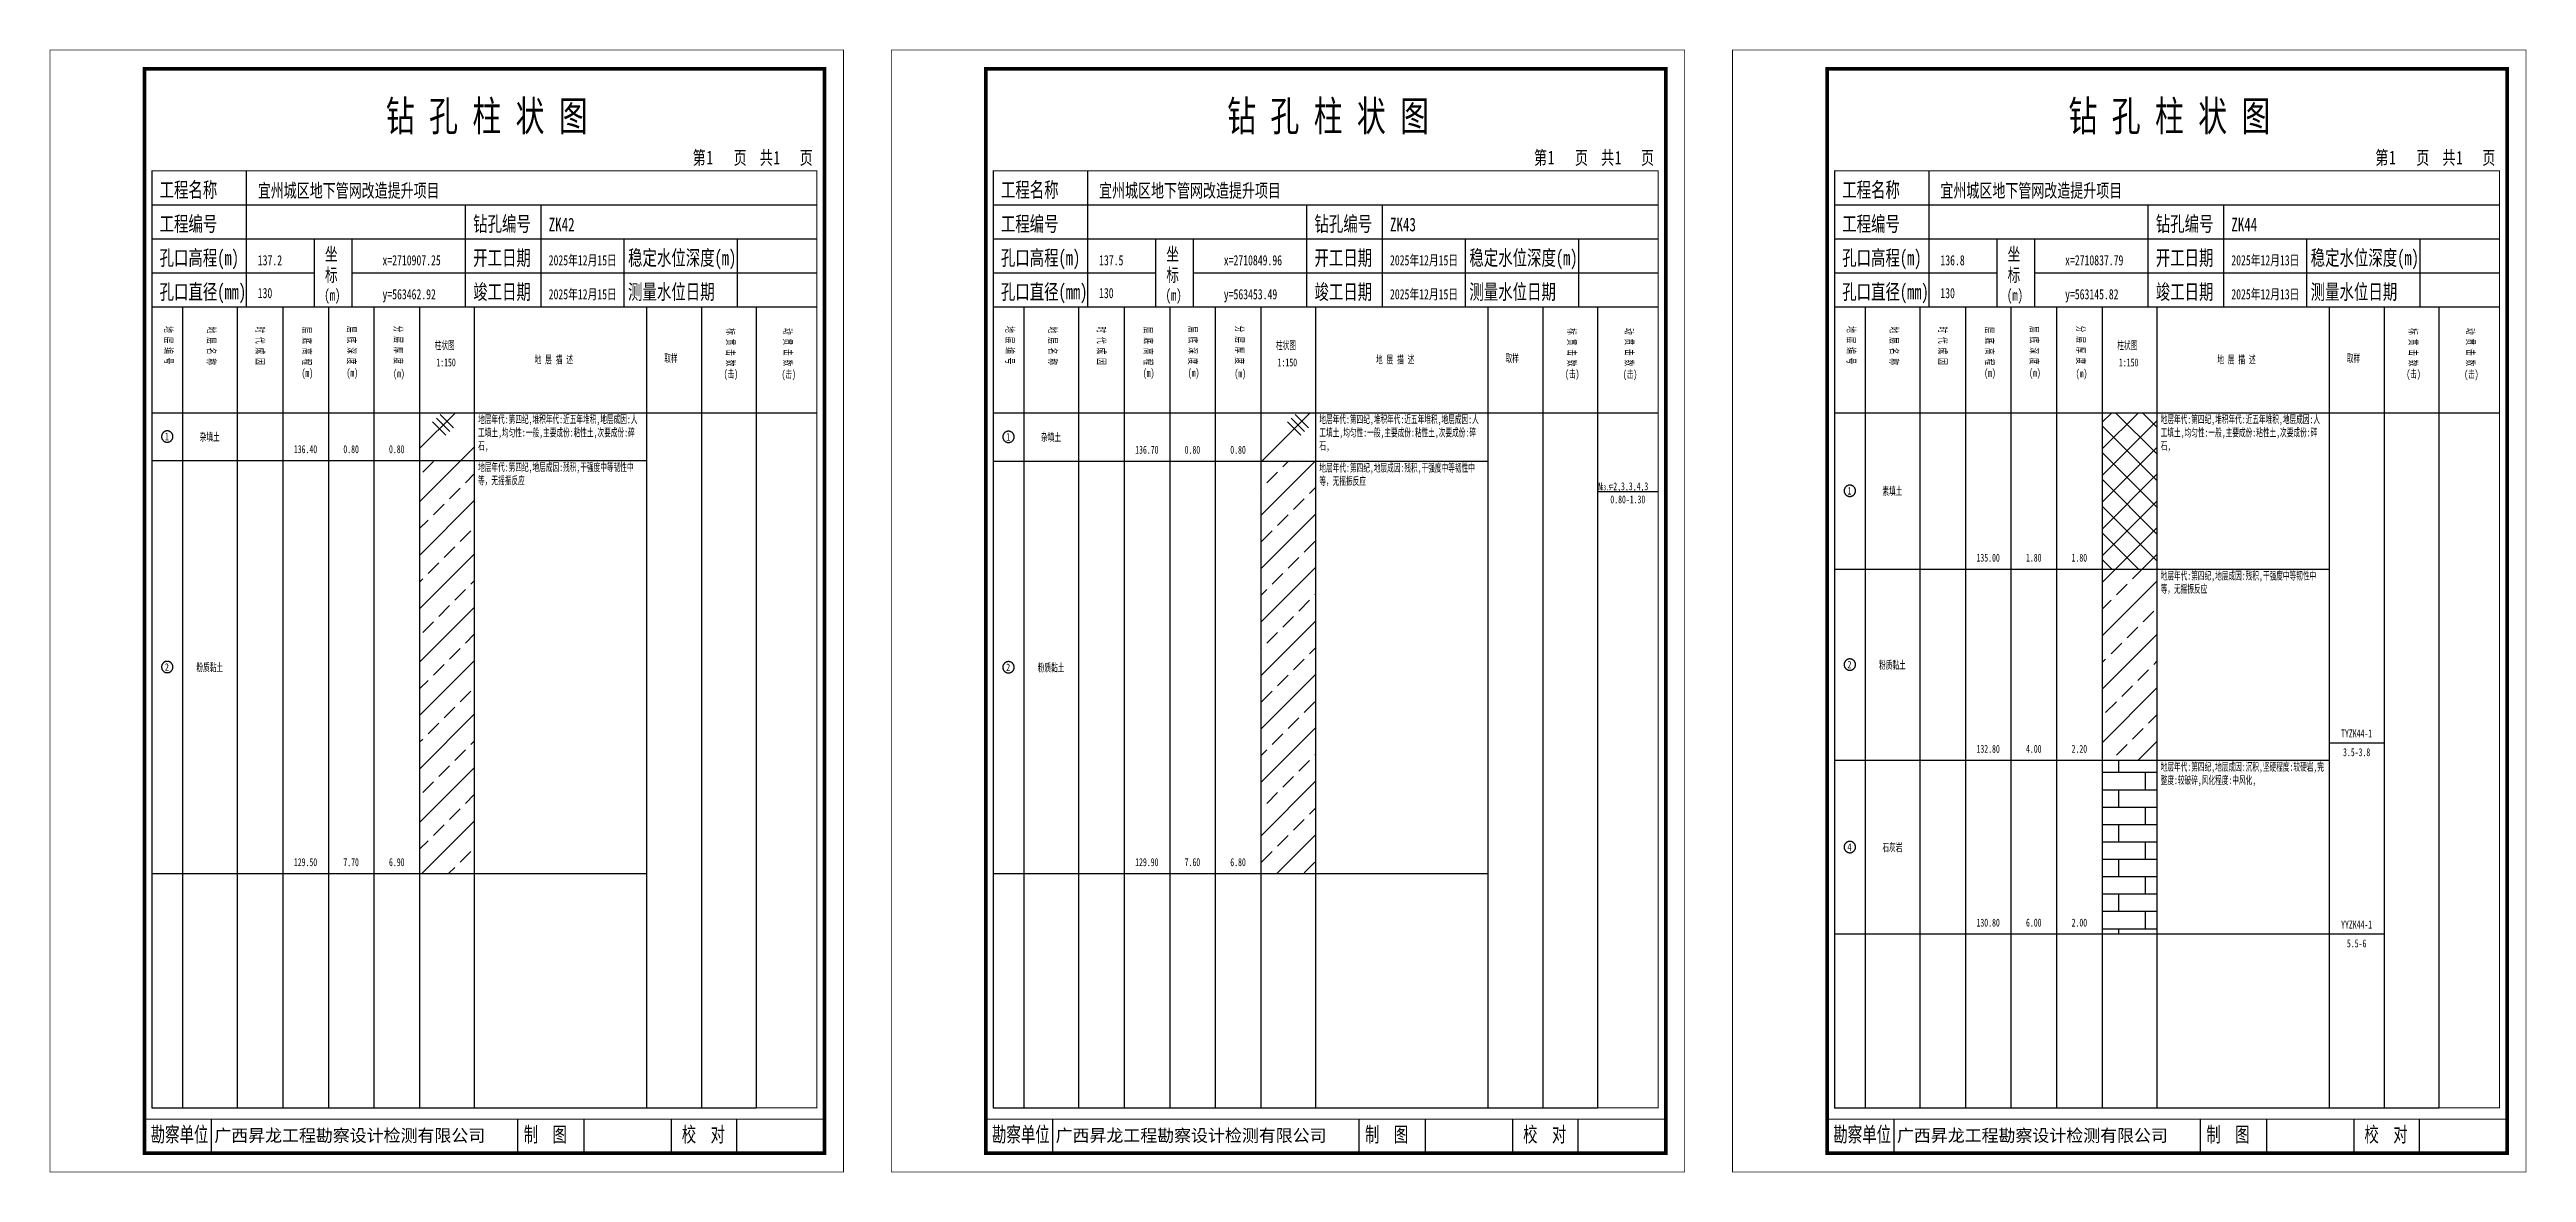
# Model space of a CAD drawing. Header units: millimetres. Extents: x 0 to 2711117, y 0 to 567555.
# Drawn here: x 67919 to 68575, y 0 to 297 of the extents above; entities that cross this region are included whole.
import ezdxf
from ezdxf.enums import TextEntityAlignment as Align

# ---------------------------------------------------------------- set-up
doc = ezdxf.new("R2010")
doc.units = ezdxf.units.MM
doc.layers.add('GICAD_POU_TEXTS', color=7, linetype='Continuous')
doc.layers.add('勘察点图例', color=7, linetype='Continuous')
doc.styles.add('HEAD_FONT', font='simfang.ttf', dxfattribs={"width": 0.6})
doc.styles.add('HEAD_FONT2', font='simfang.ttf', dxfattribs={"width": 0.6})
doc.styles.add('HT', font='simhei.ttf')
doc.styles.add('LZ_FONT', font='simfang.ttf', dxfattribs={"width": 0.7, "height": 8})
doc.styles.add('成果图图块', font='simfang.ttf', dxfattribs={"height": 2.5})
doc.styles.add('成果图表体', font='simfang.ttf', dxfattribs={"width": 0.6, "height": 2.1})
pattern_1 = [(45, (0, 0), (-7.0710678, 7.0710678), []), (135, (2.5, -1), (-14.1421356, -14.1421356), [5, -15]), (135, (1.5, -2), (-14.1421356, -14.1421356), [5, -15]), (135, (0.5, -3), (-14.1421356, -14.1421356), [5, -15]), (135, (16.5, -1), (-14.1421356, -14.1421356), [5, -15]), (135, (15.5, -2), (-14.1421356, -14.1421356), [5, -15]), (135, (14.5, -3), (-14.1421356, -14.1421356), [5, -15])]
pattern_2 = [(45, (0, 0), (-7.0710678, 7.0710678), []), (45, (7.071, 0), (-7.0710678, 7.0710678), [4, -2])]

# ---------------------------------------------------------------- blocks, each defined once
blk = doc.blocks.new('ZK42')
for p, q in [((52, 229), (52, 265)), ((27, 256), (203, 256)), ((110, 229), (110, 256)), ((130, 229), (130, 256)), ((27, 247), (203, 247)), ((70, 229), (70, 247)), ((80, 229), (80, 247)), ((152, 229), (152, 247)), ((182, 229), (182, 247)), ((27, 238), (70, 238)), ((80, 238), (203, 238)), ((27, 229), (35.05, 229)), ((35.05, 229), (35.05, 17)), ((35.05, 229), (49.53, 229)), ((49.53, 229), (49.53, 17)), ((49.53, 229), (61.6, 229)), ((61.6, 229), (61.6, 17)), ((61.6, 229), (73.68, 229)), ((73.68, 229), (73.68, 17)), ((73.68, 229), (85.75, 229)), ((85.75, 229), (85.75, 17)), ((85.75, 229), (97.82, 229)), ((97.82, 229), (97.82, 17)), ((97.82, 229), (112.3, 229)), ((112.3, 229), (112.3, 17)), ((112.3, 229), (157.93, 229)), ((157.93, 229), (157.93, 17)), ((157.93, 229), (172.42, 229)), ((172.42, 229), (172.42, 17)), ((172.42, 229), (186.9, 229)), ((186.9, 229), (186.9, 17)), ((186.9, 229), (203, 229)), ((27, 201), (203, 201)), ((27, 17), (35.05, 17)), ((35.05, 17), (49.53, 17)), ((42.74, 4.95), (42.74, 13.95)), ((42.74, 4.95), (42.74, 13.95)), ((49.53, 17), (61.6, 17)), ((61.6, 17), (73.68, 17)), ((73.68, 17), (85.75, 17)), ((85.75, 17), (97.82, 17)), ((97.82, 17), (112.3, 17)), ((112.3, 17), (157.93, 17)), ((123.83, 4.95), (123.83, 13.95)), ((141.38, 4.95), (141.38, 13.95)), ((157.93, 17), (172.42, 17)), ((164.48, 4.95), (164.48, 13.95)), ((172.42, 17), (186.9, 17)), ((181.84, 4.95), (181.84, 13.95)), ((181.84, 4.95), (181.84, 13.95))]:
    blk.add_line(p, q)
for points, const_width in [([(0, 0), (210, 0), (210, 297), (0, 297)], 0.25), ([(25, 5), (205, 5), (205, 292), (25, 292)], 1), ([(27, 265), (203, 265), (203, 17), (27, 17)], 0.3)]:
    blk.add_lwpolyline(points, close=True, dxfattribs=dict(const_width=const_width))
at = {"const_width": 0.3}
for points in [[(27, 229), (203, 229)], [(25, 14), (205, 14)]]:
    blk.add_lwpolyline(points, dxfattribs=at)
at = {"style": 'LZ_FONT', "width": 0.7}
for s, height, p in [('钻 孔 柱 状 图', 8, (88.9, 275.54)), ('第', 3.6, (170.12, 266.7)), ('1', 3.6, (173.78, 266.75)), ('页', 3.6, (180.96, 266.7)), ('共', 3.6, (187.88, 266.7)), ('1', 3.6, (191.54, 266.7)), ('页', 3.6, (198.44, 266.7)), ('工程名称', 4, (29, 258)), ('宜州城区地下管网改造提升项目', 3.6, (55, 258)), ('工程编号', 4, (29, 249)), ('钻孔编号', 4, (112, 249)), ('ZK42', 3.6, (132, 249)), ('孔口高程(m)', 4, (29, 240)), ('137.2', 2.7, (55, 240)), ('坐', 3.5, (72.79, 241.24)), ('x=2710907.25', 2.7, (88, 240)), ('开工日期', 4, (112, 240)), ('2025年12月15日', 2.7, (132, 240)), ('稳定水位深度(m)', 4, (153, 240)), ('标', 3.5, (72.79, 235.7)), ('孔口直径(mm)', 4, (29, 231)), ('130', 2.7, (54.98, 231.31)), ('(m) ', 3, (72.59, 230.65)), ('y=563462.92', 2.7, (88, 231)), ('竣工日期', 4, (112, 231)), ('2025年12月15日', 2.7, (132, 231)), ('测量水位日期', 4, (153, 231)), ('勘察单位', 4, (26.65, 7.95)), ('制  图', 4, (125.4, 7.95)), ('校  对', 4, (167.22, 7.95))]:
    blk.add_text(s, height=height, dxfattribs=at).set_placement(p)
at = {"style": 'HT'}
blk.add_text('广西昇龙工程勘察设计检测有限公司', height=3.2865, dxfattribs=at).set_placement((43.48, 8.02))
at = {"char_height": 2.1, "width": 22.806, "attachment_point": 1, "rotation": 270, "style": 'HEAD_FONT'}
for s, insert in [('地 层 编 号', (32.46, 223.92)), ('地 层 名 称', (43.79, 223.76)), ('时 代 成 因', (56.67, 223.83)), ('层 底 高 程', (69.07, 223.71)), ('层 底 深 度', (80.9, 223.91)), ('分 层 厚 度', (93.26, 224.01)), ('标 贯 击 数', (181.21, 223.37)), ('动 贯 击 数', (196.38, 223.43))]:
    blk.add_mtext(s, dxfattribs=dict(at, insert=insert))
at = {"char_height": 2.1, "attachment_point": 1}
for s, insert, width, style in [('柱状图', (101.82, 219.87), 7.855, 'HEAD_FONT2'), ('地 层 描 述', (128.29, 216.11), 22.0781, 'HEAD_FONT2'), ('取样', (162.58, 216.44), 7.855, 'HEAD_FONT2'), ('(m)', (66.58, 212.56), 4.7944, 'HEAD_FONT'), ('(m)', (78.47, 212.61), 4.7944, 'HEAD_FONT'), ('(m)', (90.81, 212.43), 4.7944, 'HEAD_FONT'), ('1:150', (102.26, 215.36), 6.9223, 'HEAD_FONT2'), ('(击)', (178.33, 212.31), 7.855, 'HEAD_FONT2'), ('(击)', (193.64, 212.22), 7.855, 'HEAD_FONT2')]:
    blk.add_mtext(s, dxfattribs=dict(at, insert=insert, width=width, style=style))
blk = doc.blocks.new('ZK42_0')
at = {"color": 7}
blk.add_polyline3d([(-1.5, 0.02, 0), (-1.5, -0.06, 0), (-1.49, -0.13, 0), (-1.48, -0.2, 0), (-1.47, -0.28, 0), (-1.46, -0.35, 0), (-1.44, -0.42, 0), (-1.41, -0.49, 0), (-1.39, -0.56, 0), (-1.36, -0.63, 0), (-1.32, -0.69, 0), (-1.29, -0.76, 0), (-1.25, -0.82, 0), (-1.2, -0.88, 0), (-1.16, -0.94, 0), (-1.11, -0.99, 0), (-1.06, -1.04, 0), (-1.01, -1.1, 0), (-0.95, -1.14, 0), (-0.89, -1.19, 0), (-0.83, -1.23, 0), (-0.77, -1.27, 0), (-0.71, -1.31, 0), (-0.64, -1.34, 0), (-0.57, -1.37, 0), (-0.51, -1.4, 0), (-0.44, -1.42, 0), (-0.36, -1.44, 0), (-0.29, -1.46, 0), (-0.22, -1.47, 0), (-0.15, -1.48, 0), (-0.07, -1.48, 0), (0, -1.48, 0), (0.07, -1.48, 0), (0.15, -1.48, 0), (0.22, -1.47, 0), (0.29, -1.46, 0), (0.36, -1.44, 0), (0.44, -1.42, 0), (0.51, -1.4, 0), (0.57, -1.37, 0), (0.64, -1.34, 0), (0.71, -1.31, 0), (0.77, -1.27, 0), (0.83, -1.23, 0), (0.89, -1.19, 0), (0.95, -1.14, 0), (1.01, -1.1, 0), (1.06, -1.04, 0), (1.11, -0.99, 0), (1.16, -0.94, 0), (1.2, -0.88, 0), (1.25, -0.82, 0), (1.29, -0.76, 0), (1.32, -0.69, 0), (1.36, -0.63, 0), (1.39, -0.56, 0), (1.41, -0.49, 0), (1.44, -0.42, 0), (1.46, -0.35, 0), (1.47, -0.28, 0), (1.48, -0.2, 0), (1.49, -0.13, 0), (1.5, -0.06, 0), (1.5, 0.02, 0), (1.5, 0.09, 0), (1.49, 0.16, 0), (1.48, 0.24, 0), (1.47, 0.31, 0), (1.46, 0.38, 0), (1.44, 0.45, 0), (1.41, 0.52, 0), (1.39, 0.59, 0), (1.36, 0.66, 0), (1.32, 0.72, 0), (1.29, 0.79, 0), (1.25, 0.85, 0), (1.2, 0.91, 0), (1.16, 0.97, 0), (1.11, 1.02, 0), (1.06, 1.08, 0), (1.01, 1.13, 0), (0.95, 1.18, 0), (0.89, 1.22, 0), (0.83, 1.26, 0), (0.77, 1.3, 0), (0.71, 1.34, 0), (0.64, 1.37, 0), (0.57, 1.4, 0), (0.51, 1.43, 0), (0.44, 1.45, 0), (0.36, 1.47, 0), (0.29, 1.49, 0), (0.22, 1.5, 0), (0.15, 1.51, 0), (0.07, 1.51, 0), (0, 1.52, 0), (-0.07, 1.51, 0), (-0.15, 1.51, 0), (-0.22, 1.5, 0), (-0.29, 1.49, 0), (-0.36, 1.47, 0), (-0.44, 1.45, 0), (-0.51, 1.43, 0), (-0.57, 1.4, 0), (-0.64, 1.37, 0), (-0.71, 1.34, 0), (-0.77, 1.3, 0), (-0.83, 1.26, 0), (-0.89, 1.22, 0), (-0.95, 1.18, 0), (-1.01, 1.13, 0), (-1.06, 1.08, 0), (-1.11, 1.02, 0), (-1.16, 0.97, 0), (-1.2, 0.91, 0), (-1.25, 0.85, 0), (-1.29, 0.79, 0), (-1.32, 0.72, 0), (-1.36, 0.66, 0), (-1.39, 0.59, 0), (-1.41, 0.52, 0), (-1.44, 0.45, 0), (-1.46, 0.38, 0), (-1.47, 0.31, 0), (-1.48, 0.24, 0), (-1.49, 0.16, 0), (-1.5, 0.09, 0), (-1.5, 0.02, 0)], dxfattribs=at)
at = {"layer": 'GICAD_POU_TEXTS', "color": 7, "style": '成果图图块', "width": 0.7}
blk.add_text('1', height=2, dxfattribs=at).set_placement((-0.09, -0.99), align=Align.CENTER)
blk = doc.blocks.new('ZK42_1')
at = {"color": 7}
blk.add_polyline3d([(-1.5, 0.02, 0), (-1.5, -0.06, 0), (-1.49, -0.13, 0), (-1.48, -0.2, 0), (-1.47, -0.28, 0), (-1.46, -0.35, 0), (-1.44, -0.42, 0), (-1.41, -0.49, 0), (-1.39, -0.56, 0), (-1.36, -0.63, 0), (-1.32, -0.69, 0), (-1.29, -0.76, 0), (-1.25, -0.82, 0), (-1.2, -0.88, 0), (-1.16, -0.94, 0), (-1.11, -0.99, 0), (-1.06, -1.04, 0), (-1.01, -1.1, 0), (-0.95, -1.14, 0), (-0.89, -1.19, 0), (-0.83, -1.23, 0), (-0.77, -1.27, 0), (-0.71, -1.31, 0), (-0.64, -1.34, 0), (-0.57, -1.37, 0), (-0.51, -1.4, 0), (-0.44, -1.42, 0), (-0.36, -1.44, 0), (-0.29, -1.46, 0), (-0.22, -1.47, 0), (-0.15, -1.48, 0), (-0.07, -1.48, 0), (0, -1.48, 0), (0.07, -1.48, 0), (0.15, -1.48, 0), (0.22, -1.47, 0), (0.29, -1.46, 0), (0.36, -1.44, 0), (0.44, -1.42, 0), (0.51, -1.4, 0), (0.57, -1.37, 0), (0.64, -1.34, 0), (0.71, -1.31, 0), (0.77, -1.27, 0), (0.83, -1.23, 0), (0.89, -1.19, 0), (0.95, -1.14, 0), (1.01, -1.1, 0), (1.06, -1.04, 0), (1.11, -0.99, 0), (1.16, -0.94, 0), (1.2, -0.88, 0), (1.25, -0.82, 0), (1.29, -0.76, 0), (1.32, -0.69, 0), (1.36, -0.63, 0), (1.39, -0.56, 0), (1.41, -0.49, 0), (1.44, -0.42, 0), (1.46, -0.35, 0), (1.47, -0.28, 0), (1.48, -0.2, 0), (1.49, -0.13, 0), (1.5, -0.06, 0), (1.5, 0.02, 0), (1.5, 0.09, 0), (1.49, 0.16, 0), (1.48, 0.24, 0), (1.47, 0.31, 0), (1.46, 0.38, 0), (1.44, 0.45, 0), (1.41, 0.52, 0), (1.39, 0.59, 0), (1.36, 0.66, 0), (1.32, 0.72, 0), (1.29, 0.79, 0), (1.25, 0.85, 0), (1.2, 0.91, 0), (1.16, 0.97, 0), (1.11, 1.02, 0), (1.06, 1.08, 0), (1.01, 1.13, 0), (0.95, 1.18, 0), (0.89, 1.22, 0), (0.83, 1.26, 0), (0.77, 1.3, 0), (0.71, 1.34, 0), (0.64, 1.37, 0), (0.57, 1.4, 0), (0.51, 1.43, 0), (0.44, 1.45, 0), (0.36, 1.47, 0), (0.29, 1.49, 0), (0.22, 1.5, 0), (0.15, 1.51, 0), (0.07, 1.51, 0), (0, 1.52, 0), (-0.07, 1.51, 0), (-0.15, 1.51, 0), (-0.22, 1.5, 0), (-0.29, 1.49, 0), (-0.36, 1.47, 0), (-0.44, 1.45, 0), (-0.51, 1.43, 0), (-0.57, 1.4, 0), (-0.64, 1.37, 0), (-0.71, 1.34, 0), (-0.77, 1.3, 0), (-0.83, 1.26, 0), (-0.89, 1.22, 0), (-0.95, 1.18, 0), (-1.01, 1.13, 0), (-1.06, 1.08, 0), (-1.11, 1.02, 0), (-1.16, 0.97, 0), (-1.2, 0.91, 0), (-1.25, 0.85, 0), (-1.29, 0.79, 0), (-1.32, 0.72, 0), (-1.36, 0.66, 0), (-1.39, 0.59, 0), (-1.41, 0.52, 0), (-1.44, 0.45, 0), (-1.46, 0.38, 0), (-1.47, 0.31, 0), (-1.48, 0.24, 0), (-1.49, 0.16, 0), (-1.5, 0.09, 0), (-1.5, 0.02, 0)], dxfattribs=at)
at = {"layer": 'GICAD_POU_TEXTS', "color": 7, "style": '成果图图块', "width": 0.7}
blk.add_text('2', height=2, dxfattribs=at).set_placement((-0.09, -0.99), align=Align.CENTER)
blk = doc.blocks.new('ZK43')
for p, q in [((52, 229), (52, 265)), ((27, 256), (203, 256)), ((110, 229), (110, 256)), ((130, 229), (130, 256)), ((27, 247), (203, 247)), ((70, 229), (70, 247)), ((80, 229), (80, 247)), ((152, 229), (152, 247)), ((182, 229), (182, 247)), ((27, 238), (70, 238)), ((80, 238), (203, 238)), ((27, 229), (35.05, 229)), ((35.05, 229), (35.05, 17)), ((35.05, 229), (49.53, 229)), ((49.53, 229), (49.53, 17)), ((49.53, 229), (61.6, 229)), ((61.6, 229), (61.6, 17)), ((61.6, 229), (73.68, 229)), ((73.68, 229), (73.68, 17)), ((73.68, 229), (85.75, 229)), ((85.75, 229), (85.75, 17)), ((85.75, 229), (97.82, 229)), ((97.82, 229), (97.82, 17)), ((97.82, 229), (112.3, 229)), ((112.3, 229), (112.3, 17)), ((112.3, 229), (157.93, 229)), ((157.93, 229), (157.93, 17)), ((157.93, 229), (172.42, 229)), ((172.42, 229), (172.42, 17)), ((172.42, 229), (186.9, 229)), ((186.9, 229), (186.9, 17)), ((186.9, 229), (203, 229)), ((27, 201), (203, 201)), ((27, 17), (35.05, 17)), ((35.05, 17), (49.53, 17)), ((42.74, 4.95), (42.74, 13.95)), ((42.74, 4.95), (42.74, 13.95)), ((49.53, 17), (61.6, 17)), ((61.6, 17), (73.68, 17)), ((73.68, 17), (85.75, 17)), ((85.75, 17), (97.82, 17)), ((97.82, 17), (112.3, 17)), ((112.3, 17), (157.93, 17)), ((123.83, 4.95), (123.83, 13.95)), ((141.38, 4.95), (141.38, 13.95)), ((157.93, 17), (172.42, 17)), ((164.48, 4.95), (164.48, 13.95)), ((172.42, 17), (186.9, 17)), ((181.84, 4.95), (181.84, 13.95)), ((181.84, 4.95), (181.84, 13.95))]:
    blk.add_line(p, q)
for points, const_width in [([(0, 0), (210, 0), (210, 297), (0, 297)], 0.25), ([(25, 5), (205, 5), (205, 292), (25, 292)], 1), ([(27, 265), (203, 265), (203, 17), (27, 17)], 0.3)]:
    blk.add_lwpolyline(points, close=True, dxfattribs=dict(const_width=const_width))
at = {"const_width": 0.3}
for points in [[(27, 229), (203, 229)], [(25, 14), (205, 14)]]:
    blk.add_lwpolyline(points, dxfattribs=at)
at = {"style": 'LZ_FONT', "width": 0.7}
for s, height, p in [('钻 孔 柱 状 图', 8, (88.9, 275.54)), ('第', 3.6, (170.12, 266.7)), ('1', 3.6, (173.78, 266.75)), ('页', 3.6, (180.96, 266.7)), ('共', 3.6, (187.88, 266.7)), ('1', 3.6, (191.54, 266.7)), ('页', 3.6, (198.44, 266.7)), ('工程名称', 4, (29, 258)), ('宜州城区地下管网改造提升项目', 3.6, (55, 258)), ('工程编号', 4, (29, 249)), ('钻孔编号', 4, (112, 249)), ('ZK43', 3.6, (132, 249)), ('孔口高程(m)', 4, (29, 240)), ('137.5', 2.7, (55, 240)), ('坐', 3.5, (72.79, 241.24)), ('x=2710849.96', 2.7, (88, 240)), ('开工日期', 4, (112, 240)), ('2025年12月15日', 2.7, (132, 240)), ('稳定水位深度(m)', 4, (153, 240)), ('标', 3.5, (72.79, 235.7)), ('孔口直径(mm)', 4, (29, 231)), ('130', 2.7, (54.98, 231.31)), ('(m) ', 3, (72.59, 230.65)), ('y=563453.49', 2.7, (88, 231)), ('竣工日期', 4, (112, 231)), ('2025年12月15日', 2.7, (132, 231)), ('测量水位日期', 4, (153, 231)), ('勘察单位', 4, (26.65, 7.95)), ('制  图', 4, (125.4, 7.95)), ('校  对', 4, (167.22, 7.95))]:
    blk.add_text(s, height=height, dxfattribs=at).set_placement(p)
at = {"style": 'HT'}
blk.add_text('广西昇龙工程勘察设计检测有限公司', height=3.2865, dxfattribs=at).set_placement((43.48, 8.02))
at = {"char_height": 2.1, "width": 22.806, "attachment_point": 1, "rotation": 270, "style": 'HEAD_FONT'}
for s, insert in [('地 层 编 号', (32.46, 223.92)), ('地 层 名 称', (43.79, 223.76)), ('时 代 成 因', (56.67, 223.83)), ('层 底 高 程', (69.07, 223.71)), ('层 底 深 度', (80.9, 223.91)), ('分 层 厚 度', (93.26, 224.01)), ('标 贯 击 数', (181.21, 223.37)), ('动 贯 击 数', (196.38, 223.43))]:
    blk.add_mtext(s, dxfattribs=dict(at, insert=insert))
at = {"char_height": 2.1, "attachment_point": 1}
for s, insert, width, style in [('柱状图', (101.82, 219.87), 7.855, 'HEAD_FONT2'), ('地 层 描 述', (128.29, 216.11), 22.0781, 'HEAD_FONT2'), ('取样', (162.58, 216.44), 7.855, 'HEAD_FONT2'), ('(m)', (66.58, 212.56), 4.7944, 'HEAD_FONT'), ('(m)', (78.47, 212.61), 4.7944, 'HEAD_FONT'), ('(m)', (90.81, 212.43), 4.7944, 'HEAD_FONT'), ('1:150', (102.26, 215.36), 6.9223, 'HEAD_FONT2'), ('(击)', (178.33, 212.31), 7.855, 'HEAD_FONT2'), ('(击)', (193.64, 212.22), 7.855, 'HEAD_FONT2')]:
    blk.add_mtext(s, dxfattribs=dict(at, insert=insert, width=width, style=style))
blk = doc.blocks.new('ZK43_0')
at = {"color": 7}
blk.add_polyline3d([(-1.5, 0.02, 0), (-1.5, -0.06, 0), (-1.49, -0.13, 0), (-1.48, -0.2, 0), (-1.47, -0.28, 0), (-1.46, -0.35, 0), (-1.44, -0.42, 0), (-1.41, -0.49, 0), (-1.39, -0.56, 0), (-1.36, -0.63, 0), (-1.32, -0.69, 0), (-1.29, -0.76, 0), (-1.25, -0.82, 0), (-1.2, -0.88, 0), (-1.16, -0.94, 0), (-1.11, -0.99, 0), (-1.06, -1.04, 0), (-1.01, -1.1, 0), (-0.95, -1.14, 0), (-0.89, -1.19, 0), (-0.83, -1.23, 0), (-0.77, -1.27, 0), (-0.71, -1.31, 0), (-0.64, -1.34, 0), (-0.57, -1.37, 0), (-0.51, -1.4, 0), (-0.44, -1.42, 0), (-0.36, -1.44, 0), (-0.29, -1.46, 0), (-0.22, -1.47, 0), (-0.15, -1.48, 0), (-0.07, -1.48, 0), (0, -1.48, 0), (0.07, -1.48, 0), (0.15, -1.48, 0), (0.22, -1.47, 0), (0.29, -1.46, 0), (0.36, -1.44, 0), (0.44, -1.42, 0), (0.51, -1.4, 0), (0.57, -1.37, 0), (0.64, -1.34, 0), (0.71, -1.31, 0), (0.77, -1.27, 0), (0.83, -1.23, 0), (0.89, -1.19, 0), (0.95, -1.14, 0), (1.01, -1.1, 0), (1.06, -1.04, 0), (1.11, -0.99, 0), (1.16, -0.94, 0), (1.2, -0.88, 0), (1.25, -0.82, 0), (1.29, -0.76, 0), (1.32, -0.69, 0), (1.36, -0.63, 0), (1.39, -0.56, 0), (1.41, -0.49, 0), (1.44, -0.42, 0), (1.46, -0.35, 0), (1.47, -0.28, 0), (1.48, -0.2, 0), (1.49, -0.13, 0), (1.5, -0.06, 0), (1.5, 0.02, 0), (1.5, 0.09, 0), (1.49, 0.16, 0), (1.48, 0.24, 0), (1.47, 0.31, 0), (1.46, 0.38, 0), (1.44, 0.45, 0), (1.41, 0.52, 0), (1.39, 0.59, 0), (1.36, 0.66, 0), (1.32, 0.72, 0), (1.29, 0.79, 0), (1.25, 0.85, 0), (1.2, 0.91, 0), (1.16, 0.97, 0), (1.11, 1.02, 0), (1.06, 1.08, 0), (1.01, 1.13, 0), (0.95, 1.18, 0), (0.89, 1.22, 0), (0.83, 1.26, 0), (0.77, 1.3, 0), (0.71, 1.34, 0), (0.64, 1.37, 0), (0.57, 1.4, 0), (0.51, 1.43, 0), (0.44, 1.45, 0), (0.36, 1.47, 0), (0.29, 1.49, 0), (0.22, 1.5, 0), (0.15, 1.51, 0), (0.07, 1.51, 0), (0, 1.52, 0), (-0.07, 1.51, 0), (-0.15, 1.51, 0), (-0.22, 1.5, 0), (-0.29, 1.49, 0), (-0.36, 1.47, 0), (-0.44, 1.45, 0), (-0.51, 1.43, 0), (-0.57, 1.4, 0), (-0.64, 1.37, 0), (-0.71, 1.34, 0), (-0.77, 1.3, 0), (-0.83, 1.26, 0), (-0.89, 1.22, 0), (-0.95, 1.18, 0), (-1.01, 1.13, 0), (-1.06, 1.08, 0), (-1.11, 1.02, 0), (-1.16, 0.97, 0), (-1.2, 0.91, 0), (-1.25, 0.85, 0), (-1.29, 0.79, 0), (-1.32, 0.72, 0), (-1.36, 0.66, 0), (-1.39, 0.59, 0), (-1.41, 0.52, 0), (-1.44, 0.45, 0), (-1.46, 0.38, 0), (-1.47, 0.31, 0), (-1.48, 0.24, 0), (-1.49, 0.16, 0), (-1.5, 0.09, 0), (-1.5, 0.02, 0)], dxfattribs=at)
at = {"layer": 'GICAD_POU_TEXTS', "color": 7, "style": '成果图图块', "width": 0.7}
blk.add_text('1', height=2, dxfattribs=at).set_placement((-0.09, -0.99), align=Align.CENTER)
blk = doc.blocks.new('ZK43_1')
at = {"color": 7}
blk.add_polyline3d([(-1.5, 0.02, 0), (-1.5, -0.06, 0), (-1.49, -0.13, 0), (-1.48, -0.2, 0), (-1.47, -0.28, 0), (-1.46, -0.35, 0), (-1.44, -0.42, 0), (-1.41, -0.49, 0), (-1.39, -0.56, 0), (-1.36, -0.63, 0), (-1.32, -0.69, 0), (-1.29, -0.76, 0), (-1.25, -0.82, 0), (-1.2, -0.88, 0), (-1.16, -0.94, 0), (-1.11, -0.99, 0), (-1.06, -1.04, 0), (-1.01, -1.1, 0), (-0.95, -1.14, 0), (-0.89, -1.19, 0), (-0.83, -1.23, 0), (-0.77, -1.27, 0), (-0.71, -1.31, 0), (-0.64, -1.34, 0), (-0.57, -1.37, 0), (-0.51, -1.4, 0), (-0.44, -1.42, 0), (-0.36, -1.44, 0), (-0.29, -1.46, 0), (-0.22, -1.47, 0), (-0.15, -1.48, 0), (-0.07, -1.48, 0), (0, -1.48, 0), (0.07, -1.48, 0), (0.15, -1.48, 0), (0.22, -1.47, 0), (0.29, -1.46, 0), (0.36, -1.44, 0), (0.44, -1.42, 0), (0.51, -1.4, 0), (0.57, -1.37, 0), (0.64, -1.34, 0), (0.71, -1.31, 0), (0.77, -1.27, 0), (0.83, -1.23, 0), (0.89, -1.19, 0), (0.95, -1.14, 0), (1.01, -1.1, 0), (1.06, -1.04, 0), (1.11, -0.99, 0), (1.16, -0.94, 0), (1.2, -0.88, 0), (1.25, -0.82, 0), (1.29, -0.76, 0), (1.32, -0.69, 0), (1.36, -0.63, 0), (1.39, -0.56, 0), (1.41, -0.49, 0), (1.44, -0.42, 0), (1.46, -0.35, 0), (1.47, -0.28, 0), (1.48, -0.2, 0), (1.49, -0.13, 0), (1.5, -0.06, 0), (1.5, 0.02, 0), (1.5, 0.09, 0), (1.49, 0.16, 0), (1.48, 0.24, 0), (1.47, 0.31, 0), (1.46, 0.38, 0), (1.44, 0.45, 0), (1.41, 0.52, 0), (1.39, 0.59, 0), (1.36, 0.66, 0), (1.32, 0.72, 0), (1.29, 0.79, 0), (1.25, 0.85, 0), (1.2, 0.91, 0), (1.16, 0.97, 0), (1.11, 1.02, 0), (1.06, 1.08, 0), (1.01, 1.13, 0), (0.95, 1.18, 0), (0.89, 1.22, 0), (0.83, 1.26, 0), (0.77, 1.3, 0), (0.71, 1.34, 0), (0.64, 1.37, 0), (0.57, 1.4, 0), (0.51, 1.43, 0), (0.44, 1.45, 0), (0.36, 1.47, 0), (0.29, 1.49, 0), (0.22, 1.5, 0), (0.15, 1.51, 0), (0.07, 1.51, 0), (0, 1.52, 0), (-0.07, 1.51, 0), (-0.15, 1.51, 0), (-0.22, 1.5, 0), (-0.29, 1.49, 0), (-0.36, 1.47, 0), (-0.44, 1.45, 0), (-0.51, 1.43, 0), (-0.57, 1.4, 0), (-0.64, 1.37, 0), (-0.71, 1.34, 0), (-0.77, 1.3, 0), (-0.83, 1.26, 0), (-0.89, 1.22, 0), (-0.95, 1.18, 0), (-1.01, 1.13, 0), (-1.06, 1.08, 0), (-1.11, 1.02, 0), (-1.16, 0.97, 0), (-1.2, 0.91, 0), (-1.25, 0.85, 0), (-1.29, 0.79, 0), (-1.32, 0.72, 0), (-1.36, 0.66, 0), (-1.39, 0.59, 0), (-1.41, 0.52, 0), (-1.44, 0.45, 0), (-1.46, 0.38, 0), (-1.47, 0.31, 0), (-1.48, 0.24, 0), (-1.49, 0.16, 0), (-1.5, 0.09, 0), (-1.5, 0.02, 0)], dxfattribs=at)
at = {"layer": 'GICAD_POU_TEXTS', "color": 7, "style": '成果图图块', "width": 0.7}
blk.add_text('2', height=2, dxfattribs=at).set_placement((-0.09, -0.99), align=Align.CENTER)
blk = doc.blocks.new('ZK44')
for p, q in [((52, 229), (52, 265)), ((27, 256), (203, 256)), ((110, 229), (110, 256)), ((130, 229), (130, 256)), ((27, 247), (203, 247)), ((70, 229), (70, 247)), ((80, 229), (80, 247)), ((152, 229), (152, 247)), ((182, 229), (182, 247)), ((27, 238), (70, 238)), ((80, 238), (203, 238)), ((27, 229), (35.05, 229)), ((35.05, 229), (35.05, 17)), ((35.05, 229), (49.53, 229)), ((49.53, 229), (49.53, 17)), ((49.53, 229), (61.6, 229)), ((61.6, 229), (61.6, 17)), ((61.6, 229), (73.68, 229)), ((73.68, 229), (73.68, 17)), ((73.68, 229), (85.75, 229)), ((85.75, 229), (85.75, 17)), ((85.75, 229), (97.82, 229)), ((97.82, 229), (97.82, 17)), ((97.82, 229), (112.3, 229)), ((112.3, 229), (112.3, 17)), ((112.3, 229), (157.93, 229)), ((157.93, 229), (157.93, 17)), ((157.93, 229), (172.42, 229)), ((172.42, 229), (172.42, 17)), ((172.42, 229), (186.9, 229)), ((186.9, 229), (186.9, 17)), ((186.9, 229), (203, 229)), ((27, 201), (203, 201)), ((27, 17), (35.05, 17)), ((35.05, 17), (49.53, 17)), ((42.74, 4.95), (42.74, 13.95)), ((42.74, 4.95), (42.74, 13.95)), ((49.53, 17), (61.6, 17)), ((61.6, 17), (73.68, 17)), ((73.68, 17), (85.75, 17)), ((85.75, 17), (97.82, 17)), ((97.82, 17), (112.3, 17)), ((112.3, 17), (157.93, 17)), ((123.83, 4.95), (123.83, 13.95)), ((141.38, 4.95), (141.38, 13.95)), ((157.93, 17), (172.42, 17)), ((164.48, 4.95), (164.48, 13.95)), ((172.42, 17), (186.9, 17)), ((181.84, 4.95), (181.84, 13.95)), ((181.84, 4.95), (181.84, 13.95))]:
    blk.add_line(p, q)
for points, const_width in [([(0, 0), (210, 0), (210, 297), (0, 297)], 0.25), ([(25, 5), (205, 5), (205, 292), (25, 292)], 1), ([(27, 265), (203, 265), (203, 17), (27, 17)], 0.3)]:
    blk.add_lwpolyline(points, close=True, dxfattribs=dict(const_width=const_width))
at = {"const_width": 0.3}
for points in [[(27, 229), (203, 229)], [(25, 14), (205, 14)]]:
    blk.add_lwpolyline(points, dxfattribs=at)
at = {"style": 'LZ_FONT', "width": 0.7}
for s, height, p in [('钻 孔 柱 状 图', 8, (88.9, 275.54)), ('第', 3.6, (170.12, 266.7)), ('1', 3.6, (173.78, 266.75)), ('页', 3.6, (180.96, 266.7)), ('共', 3.6, (187.88, 266.7)), ('1', 3.6, (191.54, 266.7)), ('页', 3.6, (198.44, 266.7)), ('工程名称', 4, (29, 258)), ('宜州城区地下管网改造提升项目', 3.6, (55, 258)), ('工程编号', 4, (29, 249)), ('钻孔编号', 4, (112, 249)), ('ZK44', 3.6, (132, 249)), ('孔口高程(m)', 4, (29, 240)), ('136.8', 2.7, (55, 240)), ('坐', 3.5, (72.79, 241.24)), ('x=2710837.79', 2.7, (88, 240)), ('开工日期', 4, (112, 240)), ('2025年12月13日', 2.7, (132, 240)), ('稳定水位深度(m)', 4, (153, 240)), ('标', 3.5, (72.79, 235.7)), ('孔口直径(mm)', 4, (29, 231)), ('130', 2.7, (54.98, 231.31)), ('(m) ', 3, (72.59, 230.65)), ('y=563145.82', 2.7, (88, 231)), ('竣工日期', 4, (112, 231)), ('2025年12月13日', 2.7, (132, 231)), ('测量水位日期', 4, (153, 231)), ('勘察单位', 4, (26.65, 7.95)), ('制  图', 4, (125.4, 7.95)), ('校  对', 4, (167.22, 7.95))]:
    blk.add_text(s, height=height, dxfattribs=at).set_placement(p)
at = {"style": 'HT'}
blk.add_text('广西昇龙工程勘察设计检测有限公司', height=3.2865, dxfattribs=at).set_placement((43.48, 8.02))
at = {"char_height": 2.1, "width": 22.806, "attachment_point": 1, "rotation": 270, "style": 'HEAD_FONT'}
for s, insert in [('地 层 编 号', (32.46, 223.92)), ('地 层 名 称', (43.79, 223.76)), ('时 代 成 因', (56.67, 223.83)), ('层 底 高 程', (69.07, 223.71)), ('层 底 深 度', (80.9, 223.91)), ('分 层 厚 度', (93.26, 224.01)), ('标 贯 击 数', (181.21, 223.37)), ('动 贯 击 数', (196.38, 223.43))]:
    blk.add_mtext(s, dxfattribs=dict(at, insert=insert))
at = {"char_height": 2.1, "attachment_point": 1}
for s, insert, width, style in [('柱状图', (101.82, 219.87), 7.855, 'HEAD_FONT2'), ('地 层 描 述', (128.29, 216.11), 22.0781, 'HEAD_FONT2'), ('取样', (162.58, 216.44), 7.855, 'HEAD_FONT2'), ('(m)', (66.58, 212.56), 4.7944, 'HEAD_FONT'), ('(m)', (78.47, 212.61), 4.7944, 'HEAD_FONT'), ('(m)', (90.81, 212.43), 4.7944, 'HEAD_FONT'), ('1:150', (102.26, 215.36), 6.9223, 'HEAD_FONT2'), ('(击)', (178.33, 212.31), 7.855, 'HEAD_FONT2'), ('(击)', (193.64, 212.22), 7.855, 'HEAD_FONT2')]:
    blk.add_mtext(s, dxfattribs=dict(at, insert=insert, width=width, style=style))
blk = doc.blocks.new('ZK44_0')
at = {"color": 7}
blk.add_polyline3d([(-1.5, 0.02, 0), (-1.5, -0.06, 0), (-1.49, -0.13, 0), (-1.48, -0.2, 0), (-1.47, -0.28, 0), (-1.46, -0.35, 0), (-1.44, -0.42, 0), (-1.41, -0.49, 0), (-1.39, -0.56, 0), (-1.36, -0.63, 0), (-1.32, -0.69, 0), (-1.29, -0.76, 0), (-1.25, -0.82, 0), (-1.2, -0.88, 0), (-1.16, -0.94, 0), (-1.11, -0.99, 0), (-1.06, -1.04, 0), (-1.01, -1.1, 0), (-0.95, -1.14, 0), (-0.89, -1.19, 0), (-0.83, -1.23, 0), (-0.77, -1.27, 0), (-0.71, -1.31, 0), (-0.64, -1.34, 0), (-0.57, -1.37, 0), (-0.51, -1.4, 0), (-0.44, -1.42, 0), (-0.36, -1.44, 0), (-0.29, -1.46, 0), (-0.22, -1.47, 0), (-0.15, -1.48, 0), (-0.07, -1.48, 0), (0, -1.48, 0), (0.07, -1.48, 0), (0.15, -1.48, 0), (0.22, -1.47, 0), (0.29, -1.46, 0), (0.36, -1.44, 0), (0.44, -1.42, 0), (0.51, -1.4, 0), (0.57, -1.37, 0), (0.64, -1.34, 0), (0.71, -1.31, 0), (0.77, -1.27, 0), (0.83, -1.23, 0), (0.89, -1.19, 0), (0.95, -1.14, 0), (1.01, -1.1, 0), (1.06, -1.04, 0), (1.11, -0.99, 0), (1.16, -0.94, 0), (1.2, -0.88, 0), (1.25, -0.82, 0), (1.29, -0.76, 0), (1.32, -0.69, 0), (1.36, -0.63, 0), (1.39, -0.56, 0), (1.41, -0.49, 0), (1.44, -0.42, 0), (1.46, -0.35, 0), (1.47, -0.28, 0), (1.48, -0.2, 0), (1.49, -0.13, 0), (1.5, -0.06, 0), (1.5, 0.02, 0), (1.5, 0.09, 0), (1.49, 0.16, 0), (1.48, 0.24, 0), (1.47, 0.31, 0), (1.46, 0.38, 0), (1.44, 0.45, 0), (1.41, 0.52, 0), (1.39, 0.59, 0), (1.36, 0.66, 0), (1.32, 0.72, 0), (1.29, 0.79, 0), (1.25, 0.85, 0), (1.2, 0.91, 0), (1.16, 0.97, 0), (1.11, 1.02, 0), (1.06, 1.08, 0), (1.01, 1.13, 0), (0.95, 1.18, 0), (0.89, 1.22, 0), (0.83, 1.26, 0), (0.77, 1.3, 0), (0.71, 1.34, 0), (0.64, 1.37, 0), (0.57, 1.4, 0), (0.51, 1.43, 0), (0.44, 1.45, 0), (0.36, 1.47, 0), (0.29, 1.49, 0), (0.22, 1.5, 0), (0.15, 1.51, 0), (0.07, 1.51, 0), (0, 1.52, 0), (-0.07, 1.51, 0), (-0.15, 1.51, 0), (-0.22, 1.5, 0), (-0.29, 1.49, 0), (-0.36, 1.47, 0), (-0.44, 1.45, 0), (-0.51, 1.43, 0), (-0.57, 1.4, 0), (-0.64, 1.37, 0), (-0.71, 1.34, 0), (-0.77, 1.3, 0), (-0.83, 1.26, 0), (-0.89, 1.22, 0), (-0.95, 1.18, 0), (-1.01, 1.13, 0), (-1.06, 1.08, 0), (-1.11, 1.02, 0), (-1.16, 0.97, 0), (-1.2, 0.91, 0), (-1.25, 0.85, 0), (-1.29, 0.79, 0), (-1.32, 0.72, 0), (-1.36, 0.66, 0), (-1.39, 0.59, 0), (-1.41, 0.52, 0), (-1.44, 0.45, 0), (-1.46, 0.38, 0), (-1.47, 0.31, 0), (-1.48, 0.24, 0), (-1.49, 0.16, 0), (-1.5, 0.09, 0), (-1.5, 0.02, 0)], dxfattribs=at)
at = {"layer": 'GICAD_POU_TEXTS', "color": 7, "style": '成果图图块', "width": 0.7}
blk.add_text('1', height=2, dxfattribs=at).set_placement((-0.09, -0.99), align=Align.CENTER)
blk = doc.blocks.new('ZK44_1')
at = {"color": 7}
blk.add_polyline3d([(-1.5, 0.02, 0), (-1.5, -0.06, 0), (-1.49, -0.13, 0), (-1.48, -0.2, 0), (-1.47, -0.28, 0), (-1.46, -0.35, 0), (-1.44, -0.42, 0), (-1.41, -0.49, 0), (-1.39, -0.56, 0), (-1.36, -0.63, 0), (-1.32, -0.69, 0), (-1.29, -0.76, 0), (-1.25, -0.82, 0), (-1.2, -0.88, 0), (-1.16, -0.94, 0), (-1.11, -0.99, 0), (-1.06, -1.04, 0), (-1.01, -1.1, 0), (-0.95, -1.14, 0), (-0.89, -1.19, 0), (-0.83, -1.23, 0), (-0.77, -1.27, 0), (-0.71, -1.31, 0), (-0.64, -1.34, 0), (-0.57, -1.37, 0), (-0.51, -1.4, 0), (-0.44, -1.42, 0), (-0.36, -1.44, 0), (-0.29, -1.46, 0), (-0.22, -1.47, 0), (-0.15, -1.48, 0), (-0.07, -1.48, 0), (0, -1.48, 0), (0.07, -1.48, 0), (0.15, -1.48, 0), (0.22, -1.47, 0), (0.29, -1.46, 0), (0.36, -1.44, 0), (0.44, -1.42, 0), (0.51, -1.4, 0), (0.57, -1.37, 0), (0.64, -1.34, 0), (0.71, -1.31, 0), (0.77, -1.27, 0), (0.83, -1.23, 0), (0.89, -1.19, 0), (0.95, -1.14, 0), (1.01, -1.1, 0), (1.06, -1.04, 0), (1.11, -0.99, 0), (1.16, -0.94, 0), (1.2, -0.88, 0), (1.25, -0.82, 0), (1.29, -0.76, 0), (1.32, -0.69, 0), (1.36, -0.63, 0), (1.39, -0.56, 0), (1.41, -0.49, 0), (1.44, -0.42, 0), (1.46, -0.35, 0), (1.47, -0.28, 0), (1.48, -0.2, 0), (1.49, -0.13, 0), (1.5, -0.06, 0), (1.5, 0.02, 0), (1.5, 0.09, 0), (1.49, 0.16, 0), (1.48, 0.24, 0), (1.47, 0.31, 0), (1.46, 0.38, 0), (1.44, 0.45, 0), (1.41, 0.52, 0), (1.39, 0.59, 0), (1.36, 0.66, 0), (1.32, 0.72, 0), (1.29, 0.79, 0), (1.25, 0.85, 0), (1.2, 0.91, 0), (1.16, 0.97, 0), (1.11, 1.02, 0), (1.06, 1.08, 0), (1.01, 1.13, 0), (0.95, 1.18, 0), (0.89, 1.22, 0), (0.83, 1.26, 0), (0.77, 1.3, 0), (0.71, 1.34, 0), (0.64, 1.37, 0), (0.57, 1.4, 0), (0.51, 1.43, 0), (0.44, 1.45, 0), (0.36, 1.47, 0), (0.29, 1.49, 0), (0.22, 1.5, 0), (0.15, 1.51, 0), (0.07, 1.51, 0), (0, 1.52, 0), (-0.07, 1.51, 0), (-0.15, 1.51, 0), (-0.22, 1.5, 0), (-0.29, 1.49, 0), (-0.36, 1.47, 0), (-0.44, 1.45, 0), (-0.51, 1.43, 0), (-0.57, 1.4, 0), (-0.64, 1.37, 0), (-0.71, 1.34, 0), (-0.77, 1.3, 0), (-0.83, 1.26, 0), (-0.89, 1.22, 0), (-0.95, 1.18, 0), (-1.01, 1.13, 0), (-1.06, 1.08, 0), (-1.11, 1.02, 0), (-1.16, 0.97, 0), (-1.2, 0.91, 0), (-1.25, 0.85, 0), (-1.29, 0.79, 0), (-1.32, 0.72, 0), (-1.36, 0.66, 0), (-1.39, 0.59, 0), (-1.41, 0.52, 0), (-1.44, 0.45, 0), (-1.46, 0.38, 0), (-1.47, 0.31, 0), (-1.48, 0.24, 0), (-1.49, 0.16, 0), (-1.5, 0.09, 0), (-1.5, 0.02, 0)], dxfattribs=at)
at = {"layer": 'GICAD_POU_TEXTS', "color": 7, "style": '成果图图块', "width": 0.7}
blk.add_text('2', height=2, dxfattribs=at).set_placement((-0.09, -0.99), align=Align.CENTER)
blk = doc.blocks.new('ZK44_2')
at = {"color": 7}
blk.add_polyline3d([(-1.5, 0.02, 0), (-1.5, -0.06, 0), (-1.49, -0.13, 0), (-1.48, -0.2, 0), (-1.47, -0.28, 0), (-1.46, -0.35, 0), (-1.44, -0.42, 0), (-1.41, -0.49, 0), (-1.39, -0.56, 0), (-1.36, -0.63, 0), (-1.32, -0.69, 0), (-1.29, -0.76, 0), (-1.25, -0.82, 0), (-1.2, -0.88, 0), (-1.16, -0.94, 0), (-1.11, -0.99, 0), (-1.06, -1.04, 0), (-1.01, -1.1, 0), (-0.95, -1.14, 0), (-0.89, -1.19, 0), (-0.83, -1.23, 0), (-0.77, -1.27, 0), (-0.71, -1.31, 0), (-0.64, -1.34, 0), (-0.57, -1.37, 0), (-0.51, -1.4, 0), (-0.44, -1.42, 0), (-0.36, -1.44, 0), (-0.29, -1.46, 0), (-0.22, -1.47, 0), (-0.15, -1.48, 0), (-0.07, -1.48, 0), (0, -1.48, 0), (0.07, -1.48, 0), (0.15, -1.48, 0), (0.22, -1.47, 0), (0.29, -1.46, 0), (0.36, -1.44, 0), (0.44, -1.42, 0), (0.51, -1.4, 0), (0.57, -1.37, 0), (0.64, -1.34, 0), (0.71, -1.31, 0), (0.77, -1.27, 0), (0.83, -1.23, 0), (0.89, -1.19, 0), (0.95, -1.14, 0), (1.01, -1.1, 0), (1.06, -1.04, 0), (1.11, -0.99, 0), (1.16, -0.94, 0), (1.2, -0.88, 0), (1.25, -0.82, 0), (1.29, -0.76, 0), (1.32, -0.69, 0), (1.36, -0.63, 0), (1.39, -0.56, 0), (1.41, -0.49, 0), (1.44, -0.42, 0), (1.46, -0.35, 0), (1.47, -0.28, 0), (1.48, -0.2, 0), (1.49, -0.13, 0), (1.5, -0.06, 0), (1.5, 0.02, 0), (1.5, 0.09, 0), (1.49, 0.16, 0), (1.48, 0.24, 0), (1.47, 0.31, 0), (1.46, 0.38, 0), (1.44, 0.45, 0), (1.41, 0.52, 0), (1.39, 0.59, 0), (1.36, 0.66, 0), (1.32, 0.72, 0), (1.29, 0.79, 0), (1.25, 0.85, 0), (1.2, 0.91, 0), (1.16, 0.97, 0), (1.11, 1.02, 0), (1.06, 1.08, 0), (1.01, 1.13, 0), (0.95, 1.18, 0), (0.89, 1.22, 0), (0.83, 1.26, 0), (0.77, 1.3, 0), (0.71, 1.34, 0), (0.64, 1.37, 0), (0.57, 1.4, 0), (0.51, 1.43, 0), (0.44, 1.45, 0), (0.36, 1.47, 0), (0.29, 1.49, 0), (0.22, 1.5, 0), (0.15, 1.51, 0), (0.07, 1.51, 0), (0, 1.52, 0), (-0.07, 1.51, 0), (-0.15, 1.51, 0), (-0.22, 1.5, 0), (-0.29, 1.49, 0), (-0.36, 1.47, 0), (-0.44, 1.45, 0), (-0.51, 1.43, 0), (-0.57, 1.4, 0), (-0.64, 1.37, 0), (-0.71, 1.34, 0), (-0.77, 1.3, 0), (-0.83, 1.26, 0), (-0.89, 1.22, 0), (-0.95, 1.18, 0), (-1.01, 1.13, 0), (-1.06, 1.08, 0), (-1.11, 1.02, 0), (-1.16, 0.97, 0), (-1.2, 0.91, 0), (-1.25, 0.85, 0), (-1.29, 0.79, 0), (-1.32, 0.72, 0), (-1.36, 0.66, 0), (-1.39, 0.59, 0), (-1.41, 0.52, 0), (-1.44, 0.45, 0), (-1.46, 0.38, 0), (-1.47, 0.31, 0), (-1.48, 0.24, 0), (-1.49, 0.16, 0), (-1.5, 0.09, 0), (-1.5, 0.02, 0)], dxfattribs=at)
at = {"layer": 'GICAD_POU_TEXTS', "color": 7, "style": '成果图图块', "width": 0.7}
blk.add_text('4', height=2, dxfattribs=at).set_placement((-0.09, -0.99), align=Align.CENTER)

msp = doc.modelspace()

# ---------------------------------------------------------------- hatches: boundary and pattern name
at = {"layer": '勘察点图例'}
h = msp.add_hatch(dxfattribs=at)
h.set_pattern_fill('GKZTT', color=256, scale=0.5, style=0, pattern_type=2)
h.set_pattern_definition(pattern_1)
h.paths.add_polyline_path([(68017.2, 188.32), (68031.69, 188.32), (68031.69, 201), (68017.2, 201)])
h = msp.add_hatch(dxfattribs=at)
h.set_pattern_fill('GKZTT', color=256, scale=0.5, style=0, pattern_type=2)
h.set_pattern_definition(pattern_1)
h.paths.add_polyline_path([(68239.89, 188.16), (68254.37, 188.16), (68254.37, 201), (68239.89, 201)])
h = msp.add_hatch(dxfattribs=at)
h.set_pattern_fill('GKSTT', color=256, scale=0.5, style=0, pattern_type=2)
h.set_pattern_definition([(45, (0, 0), (-3.5355339, 3.5355339), []), (135, (0, 0), (-3.5355339, -3.5355339), [])])
h.paths.add_polyline_path([(68462.57, 159.6), (68477.06, 159.6), (68477.06, 201), (68462.57, 201)])
h = msp.add_hatch(dxfattribs=at)
h.set_pattern_fill('GKFZNT', color=256, scale=0.5, style=0, pattern_type=2)
h.set_pattern_definition(pattern_2)
h.paths.add_polyline_path([(68017.2, 79), (68031.69, 79), (68031.69, 188.32), (68017.2, 188.32)])
h = msp.add_hatch(dxfattribs=at)
h.set_pattern_fill('GKFZNT', color=256, scale=0.5, style=0, pattern_type=2)
h.set_pattern_definition(pattern_2)
h.paths.add_polyline_path([(68239.89, 79), (68254.37, 79), (68254.37, 188.16), (68239.89, 188.16)])
h = msp.add_hatch(dxfattribs=at)
h.set_pattern_fill('GKFZNT', color=256, scale=0.5, style=0, pattern_type=2)
h.set_pattern_definition(pattern_2)
h.paths.add_polyline_path([(68462.57, 109), (68477.06, 109), (68477.06, 159.6), (68462.57, 159.6)])
h = msp.add_hatch(dxfattribs=at)
h.set_pattern_fill('GKSHY', color=256, scale=0.5, style=0, pattern_type=2)
h.set_pattern_definition([(0, (0, 0), (0, 4.6), []), (90, (0, 0), (-7, 4.6), [4.6, -4.6])])
h.paths.add_polyline_path([(68462.57, 63), (68477.06, 63), (68477.06, 109), (68462.57, 109)])

# ---------------------------------------------------------------- linework, layer by layer
for p, q in [((67946.38, 188.32), (68031.69, 188.32)), ((68031.69, 188.32), (68077.32, 188.32)), ((68169.07, 188.16), (68254.37, 188.16)), ((68254.37, 188.16), (68300, 188.16)), ((68328.97, 180.13), (68345.07, 180.13)), ((68391.76, 159.6), (68477.06, 159.6)), ((68477.06, 159.6), (68522.69, 159.6)), ((68522.69, 113.6), (68537.17, 113.6)), ((68391.76, 109), (68477.06, 109)), ((68477.06, 109), (68522.69, 109)), ((67946.38, 79), (68031.69, 79)), ((68031.69, 79), (68077.32, 79)), ((68169.07, 79), (68254.37, 79)), ((68254.37, 79), (68300, 79)), ((68391.76, 63), (68477.06, 63)), ((68477.06, 63), (68522.69, 63)), ((68522.69, 63), (68537.17, 63))]:
    msp.add_line(p, q, dxfattribs=at)

# ---------------------------------------------------------------- block references
for name, p in [('ZK42', (67919.38, 0)), ('ZK43', (68142.07, 0)), ('ZK44', (68364.76, 0)), ('ZK42_0', (67950.41, 194.66)), ('ZK43_0', (68173.09, 194.58)), ('ZK44_0', (68395.78, 180.3)), ('ZK42_1', (67950.41, 133.66)), ('ZK43_1', (68173.09, 133.58)), ('ZK44_1', (68395.78, 134.3)), ('ZK44_2', (68395.78, 86))]:
    msp.add_blockref(name, p, dxfattribs=at)

# ---------------------------------------------------------------- texts
at = {"layer": '勘察点图例', "style": '成果图表体', "width": 0.6}
for s, p in [('杂填土', (67961.67, 194.66)), ('136.40', (67987.02, 191.32)), ('0.80', (67999.09, 191.32)), ('0.80', (68011.17, 191.32)), ('杂填土', (68184.36, 194.58)), ('136.70', (68209.71, 191.16)), ('0.80', (68221.78, 191.16)), ('0.80', (68233.85, 191.16)), ('0.80-1.30', (68337.02, 178.03)), ('素填土', (68407.05, 180.3)), ('135.00', (68432.4, 162.6)), ('1.80', (68444.47, 162.6)), ('1.80', (68456.54, 162.6)), ('粉质黏土', (67961.67, 133.66)), ('粉质黏土', (68184.36, 133.58)), ('粉质黏土', (68407.05, 134.3)), ('132.80', (68432.4, 112)), ('4.00', (68444.47, 112)), ('2.20', (68456.54, 112)), ('TYZK44-1', (68529.93, 116.1)), ('3.5-3.8', (68529.93, 111.1)), ('石灰岩', (68407.05, 86)), ('129.50', (67987.02, 82)), ('7.70', (67999.09, 82)), ('6.90', (68011.17, 82)), ('129.90', (68209.71, 82)), ('7.60', (68221.78, 82)), ('6.80', (68233.85, 82)), ('130.80', (68432.4, 66)), ('6.00', (68444.47, 66)), ('2.00', (68456.54, 66)), ('YYZK44-1', (68529.93, 65.5)), ('5.5-6', (68529.93, 60.5))]:
    msp.add_text(s, height=2.1, dxfattribs=at).set_placement(p, align=Align.MIDDLE)
for s, height, p in [('N', 2.1, (68329.17, 180.46)), ('63.5', 1.4, (68329.87, 180.46)), ('=', 2.1, (68332.17, 180.46))]:
    msp.add_text(s, height=height, dxfattribs=at).set_placement(p)
at = {"layer": '勘察点图例', "char_height": 2.1, "attachment_point": 1, "style": '成果图表体'}
for s, insert, width in [('地层年代:第四纪,堆积年代:近五年堆积,地层成因:人工填土,均匀性:一般,主要成份:粘性土,次要成份:碎石,', (68032.69, 200.3), 43.6296), ('地层年代:第四纪,堆积年代:近五年堆积,地层成因:人工填土,均匀性:一般,主要成份:粘性土,次要成份:碎石,', (68255.37, 200.3), 43.6296), ('地层年代:第四纪,堆积年代:近五年堆积,地层成因:人工填土,均匀性:一般,主要成份:粘性土,次要成份:碎石,', (68478.06, 200.3), 43.6296), ('地层年代:第四纪,地层成因:残积,干强度中等韧性中等，无摇振反应', (68032.69, 187.62), 43.6296), ('地层年代:第四纪,地层成因:残积,干强度中等韧性中等，无摇振反应', (68255.37, 187.46), 43.6296), ('2,3,3,4,3', (68333.17, 182.56), 4), ('地层年代:第四纪,地层成因:残积,干强度中等韧性中等，无摇振反应', (68478.06, 158.9), 43.6296), ('地层年代:第四纪,地层成因:沉积,坚硬程度:较硬岩,完整度:较破碎,风化程度:中风化,', (68478.06, 108.3), 43.6296)]:
    msp.add_mtext(s, dxfattribs=dict(at, insert=insert, width=width))

doc.saveas('drawing.dxf')
